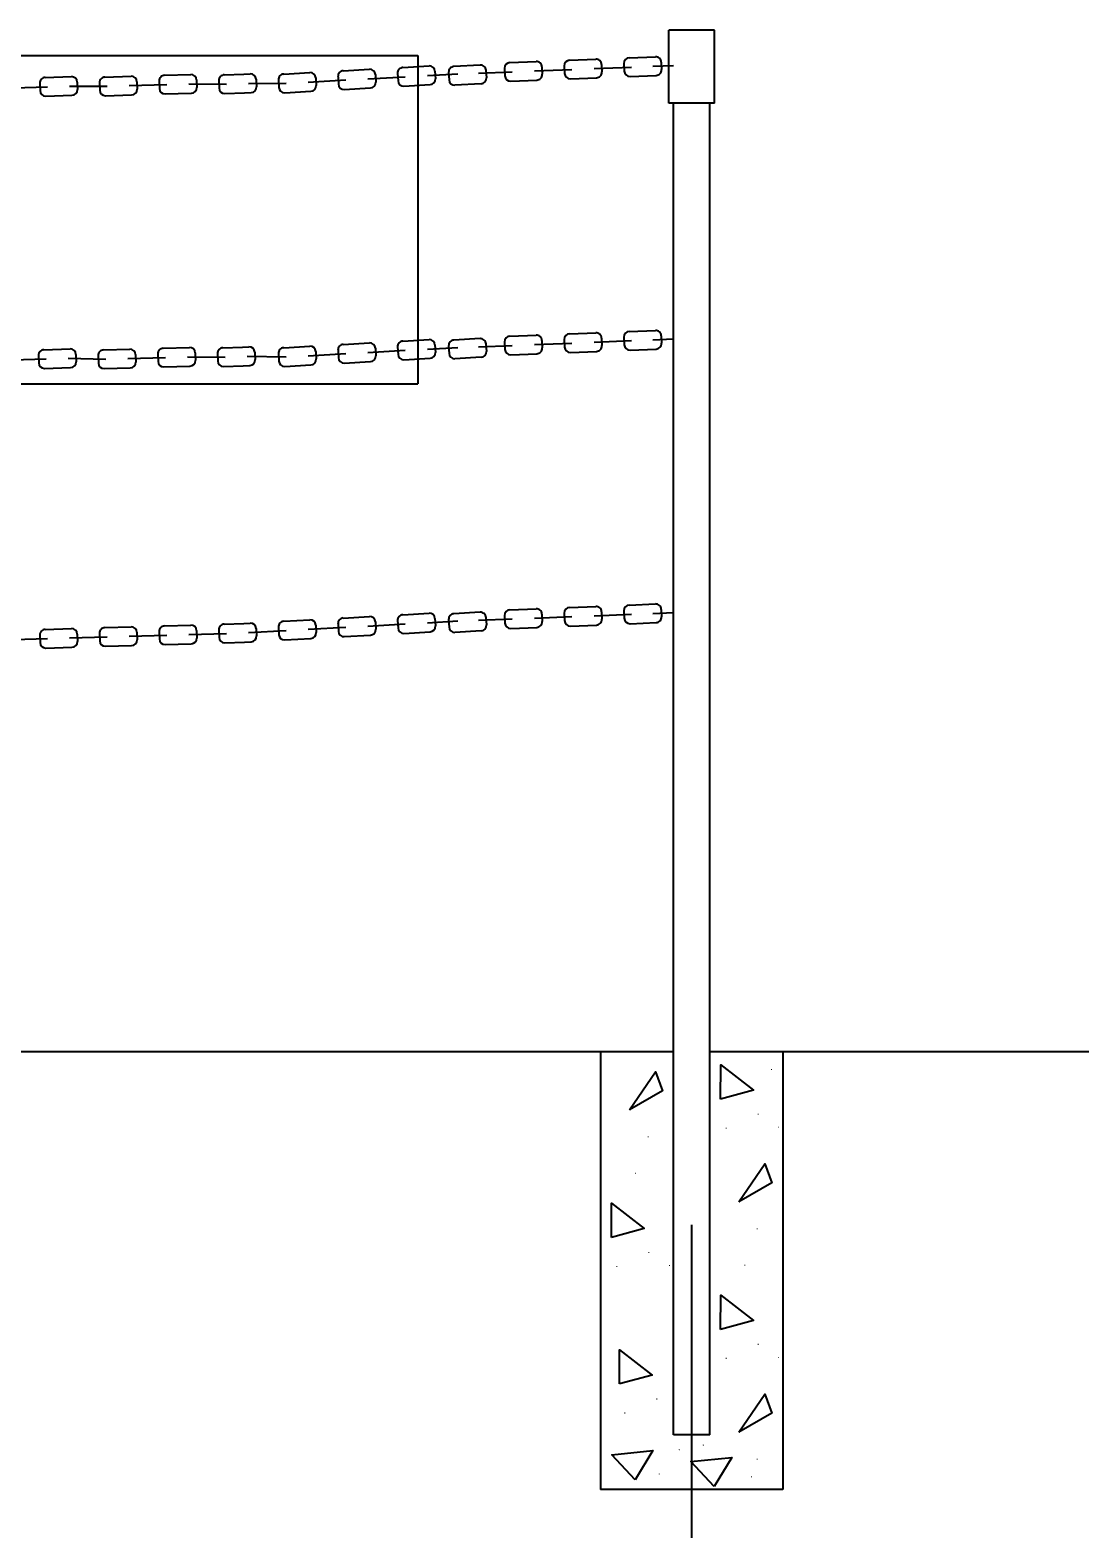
# Model space of a CAD drawing. Extents: x -710.5 to -627.8, y 628.4 to 673.9.
# Drawn here: x -704.64 to -699.8, y 652.34 to 659.23 of the extents above; entities that cross this region are included whole.
import ezdxf

# ---------------------------------------------------------------- set-up
doc = ezdxf.new("R2010")
doc.units = 0
doc.layers.add('es_DETAIL', color=7, linetype='Continuous')

msp = doc.modelspace()

# ---------------------------------------------------------------- linework, layer by layer
at = {"layer": 'es_DETAIL'}
for p, q in [((-701.7206, 658.8948), (-701.7206, 659.2281)), ((-701.5122, 659.2281), (-701.7206, 659.2281)), ((-701.5122, 658.8948), (-701.5122, 659.2281)), ((-706.3664, 659.1122), (-702.8664, 659.1122)), ((-702.8664, 659.1122), (-702.8664, 657.6122)), ((-702.959, 659.0307), (-702.9571, 658.9966)), ((-702.7885, 659.0402), (-702.7866, 659.0061)), ((-702.726, 659.0352), (-702.7241, 659.0011)), ((-702.5555, 659.0447), (-702.5536, 659.0106)), ((-702.4706, 659.0538), (-702.4692, 659.0196)), ((-702.3, 659.0605), (-702.2986, 659.0264)), ((-702.1982, 659.0645), (-702.1968, 659.0304)), ((-702.0276, 659.0713), (-702.0262, 659.0371)), ((-701.9258, 659.0753), (-701.9244, 659.0411)), ((-701.7551, 659.082), (-701.7538, 659.0479)), ((-704.5929, 658.9859), (-704.5918, 658.9517)), ((-704.4222, 658.9909), (-704.4212, 658.9567)), ((-704.3203, 658.9877), (-704.3193, 658.9536)), ((-704.1496, 658.9927), (-704.1486, 658.9586)), ((-704.0478, 658.9957), (-704.0468, 658.9616)), ((-703.8771, 659.0007), (-703.8761, 658.9666)), ((-703.7753, 658.9975), (-703.7743, 658.9634)), ((-703.6051, 659.004), (-703.6032, 658.9699)), ((-703.5034, 659.0004), (-703.5015, 658.9663)), ((-703.3329, 659.0099), (-703.331, 658.9758)), ((-703.2312, 659.0155), (-703.2293, 658.9814)), ((-703.0607, 659.025), (-703.0588, 658.9909)), ((-701.5122, 658.8948), (-701.7206, 658.8948)), ((-701.6997, 652.8115), (-701.6997, 658.8948)), ((-701.5331, 652.8115), (-701.5331, 658.8948)), ((-702.5555, 657.7947), (-702.5536, 657.7606)), ((-702.4706, 657.8038), (-702.4692, 657.7696)), ((-702.3, 657.8105), (-702.2986, 657.7764)), ((-702.1982, 657.8145), (-702.1968, 657.7804)), ((-702.0276, 657.8213), (-702.0262, 657.7871)), ((-701.9258, 657.8253), (-701.9244, 657.7911)), ((-701.7551, 657.832), (-701.7538, 657.7979)), ((-704.599, 657.742), (-704.598, 657.7079)), ((-704.4283, 657.747), (-704.4273, 657.7129)), ((-704.3265, 657.7408), (-704.3255, 657.7066)), ((-704.1558, 657.7458), (-704.1548, 657.7117)), ((-704.054, 657.7488), (-704.053, 657.7146)), ((-703.8833, 657.7538), (-703.8823, 657.7197)), ((-703.7815, 657.7506), (-703.7805, 657.7165)), ((-703.6113, 657.7571), (-703.6094, 657.723)), ((-703.5034, 657.7504), (-703.5015, 657.7163)), ((-703.3329, 657.7599), (-703.331, 657.7258)), ((-703.2312, 657.7655), (-703.2293, 657.7314)), ((-703.0607, 657.775), (-703.0588, 657.7409)), ((-702.959, 657.7807), (-702.9571, 657.7466)), ((-702.7885, 657.7902), (-702.7866, 657.7561)), ((-702.726, 657.7852), (-702.7241, 657.7511)), ((-706.3664, 657.6122), (-702.8664, 657.6122)), ((-702.4706, 656.5538), (-702.4692, 656.5196)), ((-702.3, 656.5605), (-702.2986, 656.5264)), ((-702.1982, 656.5645), (-702.1968, 656.5304)), ((-702.0276, 656.5713), (-702.0262, 656.5371)), ((-701.9258, 656.5753), (-701.9244, 656.5411)), ((-701.7551, 656.582), (-701.7538, 656.5479)), ((-703.8771, 656.4853), (-703.8761, 656.4511)), ((-703.7753, 656.4883), (-703.7743, 656.4541)), ((-703.6051, 656.4947), (-703.6032, 656.4606)), ((-703.5034, 656.5004), (-703.5015, 656.4663)), ((-703.3329, 656.5099), (-703.331, 656.4758)), ((-703.2312, 656.5155), (-703.2293, 656.4814)), ((-703.0607, 656.525), (-703.0588, 656.4909)), ((-702.959, 656.5307), (-702.9571, 656.4966)), ((-702.7885, 656.5402), (-702.7866, 656.5061)), ((-702.726, 656.5352), (-702.7241, 656.5011)), ((-702.5555, 656.5447), (-702.5536, 656.5106)), ((-704.5929, 656.4643), (-704.5918, 656.4301)), ((-704.4222, 656.4693), (-704.4212, 656.4351)), ((-704.3203, 656.4723), (-704.3193, 656.4381)), ((-704.1496, 656.4773), (-704.1486, 656.4431)), ((-704.0478, 656.4803), (-704.0468, 656.4461)), ((-707.5331, 654.5614), (-701.6997, 654.5614)), ((-702.0331, 654.5614), (-702.0331, 652.5615)), ((-701.5331, 654.5614), (-699.8029, 654.5614)), ((-701.1997, 654.5614), (-701.1997, 652.5615)), ((-701.5331, 652.8115), (-701.6997, 652.8115)), ((-701.1997, 652.5615), (-702.0331, 652.5615))]:
    msp.add_line(p, q, dxfattribs=at)
for points in [[(-701.9012, 659.1019), (-701.7817, 659.1066)], [(-703.4793, 659.0274), (-703.3599, 659.034)], [(-703.2071, 659.0425), (-703.0877, 659.0492)], [(-702.9349, 659.0577), (-702.8155, 659.0644)], [(-702.5825, 659.0688), (-702.7018, 659.0622)], [(-702.5892, 659.032), (-702.4358, 659.038)], [(-702.446, 659.0804), (-702.3266, 659.0851)], [(-702.3347, 659.042), (-702.1634, 659.0488)], [(-702.1736, 659.0911), (-702.0542, 659.0958)], [(-702.0623, 659.0528), (-701.891, 659.0596)], [(-701.794, 659.0636), (-701.6997, 659.0673)], [(-704.7123, 658.9653), (-704.5582, 658.9698)], [(-704.568, 659.0122), (-704.4485, 659.0157)], [(-704.4571, 658.9728), (-704.2857, 658.9716)], [(-704.2955, 659.014), (-704.176, 659.0176)], [(-704.1846, 658.9746), (-704.0132, 658.9796)], [(-704.023, 659.0221), (-703.9035, 659.0256)], [(-703.912, 658.9826), (-703.7407, 658.9815)], [(-703.7505, 659.0239), (-703.6613, 659.0265), (-703.6321, 659.0281)], [(-703.6395, 658.985), (-703.4684, 658.9852)], [(-703.3674, 658.9909), (-703.1962, 659.0004)], [(-703.2024, 658.9573), (-703.083, 658.9639)], [(-703.0951, 659.006), (-702.924, 659.0156)], [(-702.9301, 658.9724), (-702.8108, 658.9791)], [(-702.8229, 659.0212), (-702.6835, 659.0289)], [(-702.5777, 658.9836), (-702.6971, 658.9769)], [(-702.4427, 658.995), (-702.3232, 658.9998)], [(-702.1702, 659.0058), (-702.0508, 659.0105)], [(-701.8978, 659.0166), (-701.7784, 659.0213)], [(-704.5655, 658.9269), (-704.446, 658.9304)], [(-704.293, 658.9287), (-704.1735, 658.9322)], [(-704.0205, 658.9367), (-703.901, 658.9402)], [(-703.748, 658.9385), (-703.6577, 658.9412), (-703.6274, 658.9429)], [(-703.4745, 658.9421), (-703.3552, 658.9488)], [(-703.2071, 657.7925), (-703.0877, 657.7992)], [(-702.9349, 657.8077), (-702.8155, 657.8144)], [(-702.5825, 657.8188), (-702.7018, 657.8122)], [(-702.446, 657.8304), (-702.3266, 657.8351)], [(-702.3347, 657.792), (-702.1634, 657.7988)], [(-702.1736, 657.8411), (-702.0542, 657.8458)], [(-702.0623, 657.8028), (-701.891, 657.8096)], [(-701.9012, 657.8519), (-701.7817, 657.8566)], [(-701.794, 657.8136), (-701.6997, 657.8173)], [(-704.7185, 657.7214), (-704.5644, 657.726)], [(-704.5742, 657.7684), (-704.4547, 657.7719)], [(-704.4632, 657.7289), (-704.2919, 657.7247)], [(-704.3017, 657.7671), (-704.1822, 657.7706)], [(-704.1907, 657.7277), (-704.0194, 657.7327)], [(-704.0292, 657.7751), (-703.9097, 657.7787)], [(-703.9182, 657.7357), (-703.7468, 657.7346)], [(-703.7566, 657.777), (-703.6675, 657.7796), (-703.6383, 657.7812)], [(-703.6457, 657.738), (-703.4684, 657.7352)], [(-703.4793, 657.7774), (-703.3599, 657.784)], [(-703.3674, 657.7409), (-703.1962, 657.7504)], [(-703.0951, 657.756), (-702.924, 657.7656)], [(-702.9301, 657.7224), (-702.8108, 657.7291)], [(-702.8229, 657.7712), (-702.6835, 657.7789)], [(-702.5777, 657.7336), (-702.6971, 657.7269)], [(-702.5892, 657.782), (-702.4358, 657.788)], [(-702.4427, 657.745), (-702.3232, 657.7498)], [(-702.1702, 657.7558), (-702.0508, 657.7605)], [(-701.8978, 657.7666), (-701.7784, 657.7713)], [(-704.5717, 657.683), (-704.4522, 657.6865)], [(-704.2992, 657.6818), (-704.1797, 657.6853)], [(-704.0266, 657.6898), (-703.9072, 657.6933)], [(-703.7541, 657.6916), (-703.6639, 657.6943), (-703.6336, 657.696)], [(-703.4745, 657.6921), (-703.3552, 657.6988)], [(-703.2024, 657.7073), (-703.083, 657.7139)], [(-702.9349, 656.5577), (-702.8155, 656.5644)], [(-702.5825, 656.5688), (-702.7018, 656.5622)], [(-702.446, 656.5804), (-702.3266, 656.5851)], [(-702.1736, 656.5911), (-702.0542, 656.5958)], [(-702.0623, 656.5528), (-701.891, 656.5596)], [(-701.9012, 656.6019), (-701.7817, 656.6066)], [(-701.794, 656.5636), (-701.6997, 656.5673)], [(-704.568, 656.4906), (-704.4485, 656.4941)], [(-704.2955, 656.4986), (-704.176, 656.5021)], [(-704.023, 656.5066), (-703.9035, 656.5101)], [(-703.7505, 656.5146), (-703.6613, 656.5173), (-703.6321, 656.5189)], [(-703.6395, 656.4757), (-703.4684, 656.4852)], [(-703.4793, 656.5274), (-703.3599, 656.534)], [(-703.3674, 656.4909), (-703.1962, 656.5004)], [(-703.2071, 656.5425), (-703.0877, 656.5492)], [(-703.0951, 656.506), (-702.924, 656.5156)], [(-702.8229, 656.5212), (-702.6835, 656.5289)], [(-702.5777, 656.4836), (-702.6971, 656.4769)], [(-702.5892, 656.532), (-702.4358, 656.538)], [(-702.4427, 656.495), (-702.3232, 656.4998)], [(-702.3347, 656.542), (-702.1634, 656.5488)], [(-702.1702, 656.5058), (-702.0508, 656.5105)], [(-701.8978, 656.5166), (-701.7784, 656.5213)], [(-704.7123, 656.4437), (-704.5582, 656.4482)], [(-704.4571, 656.4512), (-704.2857, 656.4562)], [(-704.293, 656.4133), (-704.1735, 656.4168)], [(-704.1846, 656.4592), (-704.0132, 656.4642)], [(-704.0205, 656.4213), (-703.901, 656.4248)], [(-703.912, 656.4672), (-703.7407, 656.4722)], [(-703.748, 656.4293), (-703.6577, 656.4319), (-703.6274, 656.4336)], [(-703.4745, 656.4421), (-703.3552, 656.4488)], [(-703.2024, 656.4573), (-703.083, 656.4639)], [(-702.9301, 656.4724), (-702.8108, 656.4791)], [(-704.5655, 656.4053), (-704.446, 656.4088)], [(-701.6164, 653.77), (-701.6164, 652.3403)]]:
    msp.add_lwpolyline(points, dxfattribs=at)
for points in [[(-701.4843, 654.3447), (-701.4831, 654.5008), (-701.3343, 654.3856)], [(-701.8999, 654.295), (-701.7812, 654.4692), (-701.7495, 654.3822)], [(-701.4012, 653.8751), (-701.2825, 654.0493), (-701.2509, 653.9622)], [(-701.9829, 653.7125), (-701.9817, 653.8687), (-701.833, 653.7535)], [(-701.4843, 653.2926), (-701.4831, 653.4487), (-701.3343, 653.3335)], [(-701.9464, 653.0431), (-701.9452, 653.1992), (-701.7965, 653.084)], [(-701.4012, 652.823), (-701.2825, 652.9972), (-701.2509, 652.9101)], [(-701.8745, 652.6059), (-701.9813, 652.7197), (-701.7942, 652.7391)], [(-701.5137, 652.5749), (-701.6205, 652.6887), (-701.4334, 652.708)]]:
    msp.add_lwpolyline(points, close=True, dxfattribs=at)
for centre, start, end in [((-701.9002, 659.0763), 92.26192, 182.26192), ((-701.7807, 659.081), 2.26192, 92.26192), ((-703.3585, 659.0085), 3.18735, 93.18735), ((-703.2057, 659.017), 93.18735, 183.18735), ((-703.0863, 659.0236), 3.18735, 93.18735), ((-702.9335, 659.0321), 93.18735, 183.18735), ((-702.8141, 659.0388), 3.18735, 93.18735), ((-702.7004, 659.0366), 93.18734, 183.18734), ((-702.581, 659.0433), 3.18734, 93.18734), ((-702.445, 659.0548), 92.26192, 182.26192), ((-702.3256, 659.0595), 2.26192, 92.26192), ((-702.1726, 659.0655), 92.26192, 182.26192), ((-702.0531, 659.0702), 2.26192, 92.26192), ((-702.0518, 659.0361), 272.26192, 2.26192), ((-701.8988, 659.0422), 182.26192, 272.26192), ((-701.7794, 659.0469), 272.26192, 2.26192), ((-704.5672, 658.9866), 91.68287, 181.68287), ((-704.4478, 658.9901), 1.68287, 91.68287), ((-704.2947, 658.9884), 91.68287, 181.68287), ((-704.1753, 658.992), 1.68287, 91.68287), ((-704.0222, 658.9964), 91.68287, 181.68287), ((-703.9027, 659), 1.68287, 91.68287), ((-703.9017, 658.9658), 271.68287, 1.68287), ((-703.7497, 658.9983), 91.68287, 181.68287), ((-703.7487, 658.9641), 181.68287, 271.68287), ((-703.6307, 659.0026), 3.18735, 93.18735), ((-703.6288, 658.9685), 273.18735, 3.18735), ((-703.4779, 659.0018), 93.18735, 183.18735), ((-703.476, 658.9677), 183.18735, 273.18735), ((-703.3566, 658.9744), 273.18735, 3.18735), ((-703.2038, 658.9829), 183.18735, 273.18735), ((-703.0844, 658.9895), 273.18735, 3.18735), ((-702.9316, 658.998), 183.18735, 273.18735), ((-702.8122, 659.0047), 273.18735, 3.18735), ((-702.6985, 659.0025), 183.18734, 273.18734), ((-702.5791, 659.0092), 273.18734, 3.18734), ((-702.4437, 659.0206), 182.26192, 272.26192), ((-702.3242, 659.0254), 272.26192, 2.26192), ((-702.1712, 659.0314), 182.26192, 272.26192), ((-704.5662, 658.9525), 181.68287, 271.68287), ((-704.4468, 658.956), 271.68287, 1.68287), ((-704.2937, 658.9543), 181.68287, 271.68287), ((-704.1742, 658.9578), 271.68287, 1.68287), ((-704.0212, 658.9623), 181.68287, 271.68287), ((-703.2057, 657.767), 93.18735, 183.18735), ((-703.0863, 657.7736), 3.18735, 93.18735), ((-702.9335, 657.7821), 93.18735, 183.18735), ((-702.8141, 657.7888), 3.18735, 93.18735), ((-702.7004, 657.7866), 93.18734, 183.18734), ((-702.581, 657.7933), 3.18734, 93.18734), ((-702.445, 657.8048), 92.26192, 182.26192), ((-702.3256, 657.8095), 2.26192, 92.26192), ((-702.1726, 657.8155), 92.26192, 182.26192), ((-702.0531, 657.8202), 2.26192, 92.26192), ((-701.9002, 657.8263), 92.26192, 182.26192), ((-701.8988, 657.7922), 182.26192, 272.26192), ((-701.7807, 657.831), 2.26192, 92.26192), ((-701.7794, 657.7969), 272.26192, 2.26192), ((-704.5734, 657.7428), 91.68287, 181.68287), ((-704.4539, 657.7463), 1.68287, 91.68287), ((-704.3009, 657.7415), 91.68287, 181.68287), ((-704.1814, 657.745), 1.68287, 91.68287), ((-704.0284, 657.7495), 91.68287, 181.68287), ((-703.9089, 657.753), 1.68287, 91.68287), ((-703.7559, 657.7514), 91.68287, 181.68287), ((-703.6369, 657.7556), 3.18735, 93.18735), ((-703.635, 657.7215), 273.18735, 3.18735), ((-703.4779, 657.7518), 93.18735, 183.18735), ((-703.3585, 657.7585), 3.18735, 93.18735), ((-703.3566, 657.7244), 273.18735, 3.18735), ((-703.2038, 657.7329), 183.18735, 273.18735), ((-703.0844, 657.7395), 273.18735, 3.18735), ((-702.9316, 657.748), 183.18735, 273.18735), ((-702.8122, 657.7547), 273.18735, 3.18735), ((-702.6985, 657.7525), 183.18734, 273.18734), ((-702.5791, 657.7592), 273.18734, 3.18734), ((-702.4437, 657.7706), 182.26192, 272.26192), ((-702.3242, 657.7754), 272.26192, 2.26192), ((-702.1712, 657.7814), 182.26192, 272.26192), ((-702.0518, 657.7861), 272.26192, 2.26192), ((-704.5724, 657.7086), 181.68287, 271.68287), ((-704.4529, 657.7122), 271.68287, 1.68287), ((-704.2999, 657.7074), 181.68287, 271.68287), ((-704.1804, 657.7109), 271.68287, 1.68287), ((-704.0274, 657.7154), 181.68287, 271.68287), ((-703.9079, 657.7189), 271.68287, 1.68287), ((-703.7549, 657.7172), 181.68287, 271.68287), ((-703.476, 657.7177), 183.18735, 273.18735), ((-702.9335, 656.5321), 93.18735, 183.18735), ((-702.8141, 656.5388), 3.18735, 93.18735), ((-702.7004, 656.5366), 93.18734, 183.18734), ((-702.581, 656.5433), 3.18734, 93.18734), ((-702.445, 656.5548), 92.26192, 182.26192), ((-702.3256, 656.5595), 2.26192, 92.26192), ((-702.1726, 656.5655), 92.26192, 182.26192), ((-702.0531, 656.5702), 2.26192, 92.26192), ((-701.9002, 656.5763), 92.26192, 182.26192), ((-701.7807, 656.581), 2.26192, 92.26192), ((-704.5672, 656.465), 91.68287, 181.68287), ((-704.4478, 656.4685), 1.68287, 91.68287), ((-704.2947, 656.473), 91.68287, 181.68287), ((-704.1753, 656.4765), 1.68287, 91.68287), ((-704.0222, 656.481), 91.68287, 181.68287), ((-703.9027, 656.4845), 1.68287, 91.68287), ((-703.7497, 656.489), 91.68287, 181.68287), ((-703.6307, 656.4933), 3.18735, 93.18735), ((-703.4779, 656.5018), 93.18735, 183.18735), ((-703.3585, 656.5085), 3.18735, 93.18735), ((-703.2057, 656.517), 93.18735, 183.18735), ((-703.0863, 656.5236), 3.18735, 93.18735), ((-703.0844, 656.4895), 273.18735, 3.18735), ((-702.9316, 656.498), 183.18735, 273.18735), ((-702.8122, 656.5047), 273.18735, 3.18735), ((-702.6985, 656.5025), 183.18734, 273.18734), ((-702.5791, 656.5092), 273.18734, 3.18734), ((-702.4437, 656.5206), 182.26192, 272.26192), ((-702.3242, 656.5254), 272.26192, 2.26192), ((-702.1712, 656.5314), 182.26192, 272.26192), ((-702.0518, 656.5361), 272.26192, 2.26192), ((-701.8988, 656.5422), 182.26192, 272.26192), ((-701.7794, 656.5469), 272.26192, 2.26192), ((-704.5662, 656.4309), 181.68287, 271.68287), ((-704.4468, 656.4344), 271.68287, 1.68287), ((-704.2937, 656.4389), 181.68287, 271.68287), ((-704.1742, 656.4424), 271.68287, 1.68287), ((-704.0212, 656.4469), 181.68287, 271.68287), ((-703.9017, 656.4504), 271.68287, 1.68287), ((-703.7487, 656.4549), 181.68287, 271.68287), ((-703.6288, 656.4592), 273.18735, 3.18735), ((-703.476, 656.4677), 183.18735, 273.18735), ((-703.3566, 656.4744), 273.18735, 3.18735), ((-703.2038, 656.4829), 183.18735, 273.18735)]:
    msp.add_arc(centre, 0.0256, start, end, dxfattribs=at)

# ---------------------------------------------------------------- texts
for p in [(-701.2576, 654.477), (-701.3191, 654.2738), (-701.4652, 654.2098), (-701.225, 654.2136), (-701.8214, 654.1693), (-701.8779, 654.0031), (-701.3228, 653.7494), (-701.8177, 653.6417), (-701.9639, 653.5777), (-701.7237, 653.5815), (-701.3793, 653.5832), (-701.3191, 653.2217), (-701.4652, 653.1577), (-701.225, 653.1616), (-701.7812, 652.9722), (-701.9274, 652.9082), (-701.3228, 652.6973), (-701.3489, 652.6163)]:
    msp.add_text('.', height=0.032, dxfattribs=at).set_placement(p)
for p in [(-701.566, 652.7578), (-701.6756, 652.7364), (-701.7676, 652.6258)]:
    msp.add_text('.', height=0.032, rotation=43.64786, dxfattribs=at).set_placement(p)

doc.saveas('drawing.dxf')
